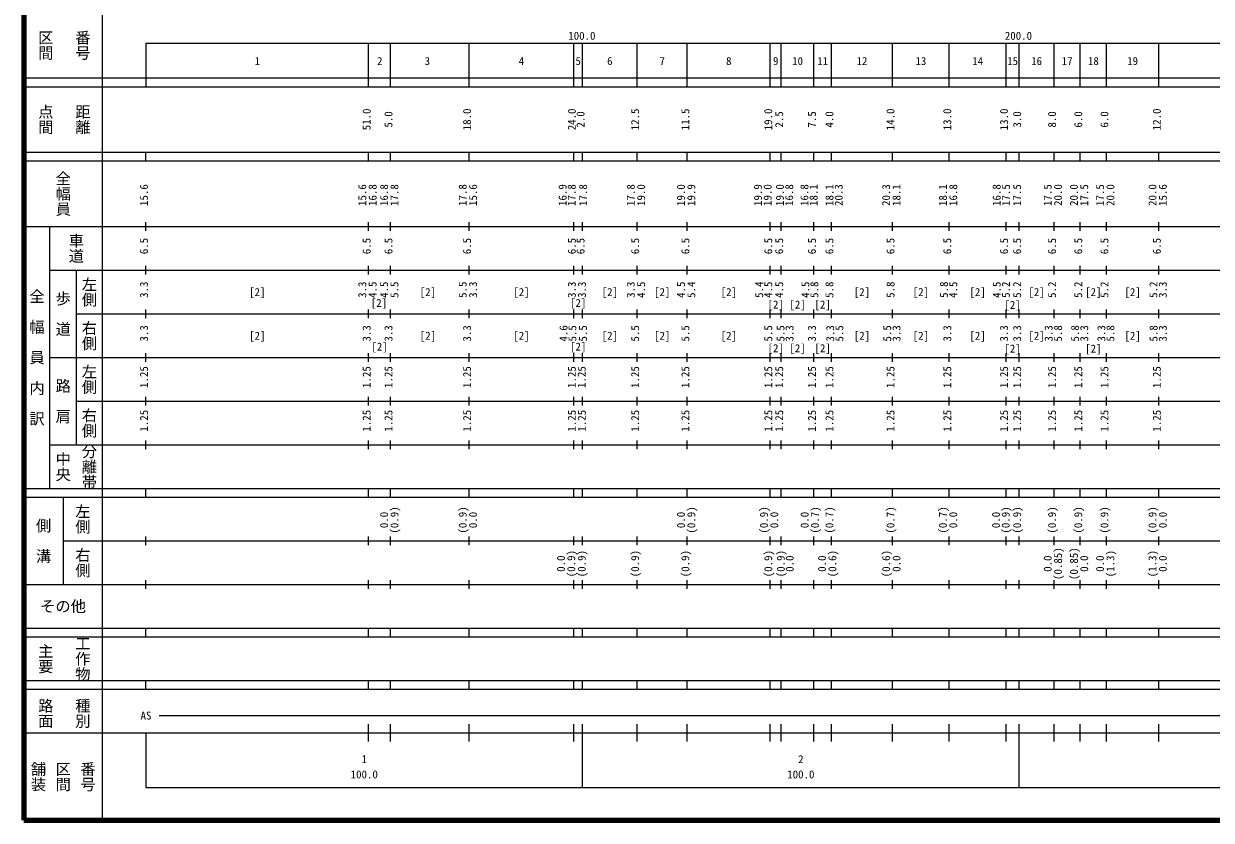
# Model space of a CAD drawing. Units: millimetres on the paper, enlarged 1000 times. Extents: x 40000 to 680000, y 20000 to 380000.
# Drawn here: x 40000 to 312010, y 20000 to 202409 of the extents above; entities that cross this region are included whole.
import ezdxf
from ezdxf.enums import TextEntityAlignment as Align

# ---------------------------------------------------------------- set-up
doc = ezdxf.new("R2010")
doc.units = ezdxf.units.MM
doc.header["$LTSCALE"] = 1000
doc.layers.add('M-TTL', color=2, linetype='Continuous', lineweight=140)
doc.layers.add('M-TTL-BAND', color=7, linetype='Continuous', lineweight=13)
doc.styles.add('@ＭＳ ゴシック', font='')
doc.styles.add('ＭＳ ゴシック', font='')
doc.styles.get('@ＭＳ ゴシック').set_extended_font_data('@MS Gothic')
doc.styles.get('ＭＳ ゴシック').set_extended_font_data('MS Gothic')

msp = doc.modelspace()

# ---------------------------------------------------------------- linework, layer by layer
at = {"layer": 'M-TTL'}
for p, q in [((40000, 380000), (40000, 20000)), ((40000, 20000), (680000, 20000))]:
    msp.add_line(p, q, dxfattribs=at)
at = {"layer": 'M-TTL-BAND'}
for p, q in [((58000, 370000), (58000, 20000)), ((68000, 198000), (579000, 198000)), ((68000, 198000), (68000, 188000)), ((119000, 188000), (119000, 198000)), ((124000, 188000), (124000, 198000)), ((142000, 188000), (142000, 198000)), ((166000, 188000), (166000, 198000)), ((168000, 188000), (168000, 198000)), ((180500, 188000), (180500, 198000)), ((192000, 188000), (192000, 198000)), ((211000, 188000), (211000, 198000)), ((213500, 188000), (213500, 198000)), ((221000, 188000), (221000, 198000)), ((225000, 188000), (225000, 198000)), ((239000, 188000), (239000, 198000)), ((252000, 188000), (252000, 198000)), ((265000, 188000), (265000, 198000)), ((268000, 188000), (268000, 198000)), ((276000, 188000), (276000, 198000)), ((282000, 188000), (282000, 198000)), ((288000, 188000), (288000, 198000)), ((300000, 188000), (300000, 198000)), ((40000, 190000), (579000, 190000)), ((40000, 188000), (579000, 188000)), ((40000, 173000), (579000, 173000)), ((68000, 171000), (68000, 173000)), ((119000, 171000), (119000, 173000)), ((124000, 171000), (124000, 173000)), ((142000, 171000), (142000, 173000)), ((166000, 171000), (166000, 173000)), ((168000, 171000), (168000, 173000)), ((180500, 171000), (180500, 173000)), ((192000, 171000), (192000, 173000)), ((211000, 171000), (211000, 173000)), ((213500, 171000), (213500, 173000)), ((221000, 171000), (221000, 173000)), ((225000, 171000), (225000, 173000)), ((239000, 171000), (239000, 173000)), ((252000, 171000), (252000, 173000)), ((265000, 171000), (265000, 173000)), ((268000, 171000), (268000, 173000)), ((276000, 171000), (276000, 173000)), ((282000, 171000), (282000, 173000)), ((288000, 171000), (288000, 173000)), ((300000, 171000), (300000, 173000)), ((40000, 171000), (579000, 171000)), ((40000, 156000), (579000, 156000)), ((46000, 96000), (46000, 156000)), ((68000, 155000), (68000, 157000)), ((119000, 155000), (119000, 157000)), ((124000, 155000), (124000, 157000)), ((142000, 155000), (142000, 157000)), ((166000, 155000), (166000, 157000)), ((168000, 155000), (168000, 157000)), ((180500, 155000), (180500, 157000)), ((192000, 155000), (192000, 157000)), ((211000, 155000), (211000, 157000)), ((213500, 155000), (213500, 157000)), ((221000, 155000), (221000, 157000)), ((225000, 155000), (225000, 157000)), ((239000, 155000), (239000, 157000)), ((252000, 155000), (252000, 157000)), ((265000, 155000), (265000, 157000)), ((268000, 155000), (268000, 157000)), ((276000, 155000), (276000, 157000)), ((282000, 155000), (282000, 157000)), ((288000, 155000), (288000, 157000)), ((300000, 155000), (300000, 157000)), ((68000, 145000), (68000, 147000)), ((119000, 145000), (119000, 147000)), ((124000, 145000), (124000, 147000)), ((142000, 145000), (142000, 147000)), ((166000, 145000), (166000, 147000)), ((168000, 145000), (168000, 147000)), ((180500, 145000), (180500, 147000)), ((192000, 145000), (192000, 147000)), ((211000, 145000), (211000, 147000)), ((213500, 145000), (213500, 147000)), ((221000, 145000), (221000, 147000)), ((225000, 145000), (225000, 147000)), ((239000, 145000), (239000, 147000)), ((252000, 145000), (252000, 147000)), ((265000, 145000), (265000, 147000)), ((268000, 145000), (268000, 147000)), ((276000, 145000), (276000, 147000)), ((282000, 145000), (282000, 147000)), ((288000, 145000), (288000, 147000)), ((300000, 145000), (300000, 147000)), ((46000, 146000), (579000, 146000)), ((52000, 146000), (52000, 106000)), ((68000, 135000), (68000, 137000)), ((119000, 135000), (119000, 137000)), ((124000, 135000), (124000, 137000)), ((142000, 135000), (142000, 137000)), ((166000, 135000), (166000, 137000)), ((168000, 135000), (168000, 137000)), ((180500, 135000), (180500, 137000)), ((192000, 135000), (192000, 137000)), ((211000, 135000), (211000, 137000)), ((213500, 135000), (213500, 137000)), ((221000, 135000), (221000, 137000)), ((225000, 135000), (225000, 137000)), ((239000, 135000), (239000, 137000)), ((252000, 135000), (252000, 137000)), ((265000, 135000), (265000, 137000)), ((268000, 135000), (268000, 137000)), ((276000, 135000), (276000, 137000)), ((282000, 135000), (282000, 137000)), ((288000, 135000), (288000, 137000)), ((300000, 135000), (300000, 137000)), ((52000, 136000), (579000, 136000)), ((46000, 126000), (579000, 126000)), ((68000, 125000), (68000, 127000)), ((119000, 125000), (119000, 127000)), ((124000, 125000), (124000, 127000)), ((142000, 125000), (142000, 127000)), ((166000, 125000), (166000, 127000)), ((168000, 125000), (168000, 127000)), ((180500, 125000), (180500, 127000)), ((192000, 125000), (192000, 127000)), ((211000, 125000), (211000, 127000)), ((213500, 125000), (213500, 127000)), ((221000, 125000), (221000, 127000)), ((225000, 125000), (225000, 127000)), ((239000, 125000), (239000, 127000)), ((252000, 125000), (252000, 127000)), ((265000, 125000), (265000, 127000)), ((268000, 125000), (268000, 127000)), ((276000, 125000), (276000, 127000)), ((282000, 125000), (282000, 127000)), ((288000, 125000), (288000, 127000)), ((300000, 125000), (300000, 127000)), ((68000, 115000), (68000, 117000)), ((119000, 115000), (119000, 117000)), ((124000, 115000), (124000, 117000)), ((142000, 115000), (142000, 117000)), ((166000, 115000), (166000, 117000)), ((168000, 115000), (168000, 117000)), ((180500, 115000), (180500, 117000)), ((192000, 115000), (192000, 117000)), ((211000, 115000), (211000, 117000)), ((213500, 115000), (213500, 117000)), ((221000, 115000), (221000, 117000)), ((225000, 115000), (225000, 117000)), ((239000, 115000), (239000, 117000)), ((252000, 115000), (252000, 117000)), ((265000, 115000), (265000, 117000)), ((268000, 115000), (268000, 117000)), ((276000, 115000), (276000, 117000)), ((282000, 115000), (282000, 117000)), ((288000, 115000), (288000, 117000)), ((300000, 115000), (300000, 117000)), ((52000, 116000), (579000, 116000)), ((68000, 105000), (68000, 107000)), ((119000, 105000), (119000, 107000)), ((124000, 105000), (124000, 107000)), ((142000, 105000), (142000, 107000)), ((166000, 105000), (166000, 107000)), ((168000, 105000), (168000, 107000)), ((180500, 105000), (180500, 107000)), ((192000, 105000), (192000, 107000)), ((211000, 105000), (211000, 107000)), ((213500, 105000), (213500, 107000)), ((221000, 105000), (221000, 107000)), ((225000, 105000), (225000, 107000)), ((239000, 105000), (239000, 107000)), ((252000, 105000), (252000, 107000)), ((265000, 105000), (265000, 107000)), ((268000, 105000), (268000, 107000)), ((276000, 105000), (276000, 107000)), ((282000, 105000), (282000, 107000)), ((288000, 105000), (288000, 107000)), ((300000, 105000), (300000, 107000)), ((46000, 106000), (579000, 106000)), ((40000, 96000), (579000, 96000)), ((68000, 94000), (68000, 96000)), ((119000, 94000), (119000, 96000)), ((124000, 94000), (124000, 96000)), ((142000, 94000), (142000, 96000)), ((166000, 94000), (166000, 96000)), ((168000, 94000), (168000, 96000)), ((180500, 94000), (180500, 96000)), ((192000, 94000), (192000, 96000)), ((211000, 94000), (211000, 96000)), ((213500, 94000), (213500, 96000)), ((221000, 94000), (221000, 96000)), ((225000, 94000), (225000, 96000)), ((239000, 94000), (239000, 96000)), ((252000, 94000), (252000, 96000)), ((265000, 94000), (265000, 96000)), ((268000, 94000), (268000, 96000)), ((276000, 94000), (276000, 96000)), ((282000, 94000), (282000, 96000)), ((288000, 94000), (288000, 96000)), ((300000, 94000), (300000, 96000)), ((40000, 94000), (579000, 94000)), ((49000, 94000), (49000, 74000)), ((68000, 83000), (68000, 85000)), ((119000, 83000), (119000, 85000)), ((124000, 83000), (124000, 85000)), ((142000, 83000), (142000, 85000)), ((166000, 83000), (166000, 85000)), ((168000, 83000), (168000, 85000)), ((180500, 83000), (180500, 85000)), ((192000, 83000), (192000, 85000)), ((211000, 83000), (211000, 85000)), ((213500, 83000), (213500, 85000)), ((221000, 83000), (221000, 85000)), ((225000, 83000), (225000, 85000)), ((239000, 83000), (239000, 85000)), ((252000, 83000), (252000, 85000)), ((265000, 83000), (265000, 85000)), ((268000, 83000), (268000, 85000)), ((276000, 83000), (276000, 85000)), ((282000, 83000), (282000, 85000)), ((288000, 83000), (288000, 85000)), ((300000, 83000), (300000, 85000)), ((49000, 84000), (579000, 84000)), ((40000, 74000), (579000, 74000)), ((68000, 73000), (68000, 75000)), ((119000, 73000), (119000, 75000)), ((124000, 73000), (124000, 75000)), ((142000, 73000), (142000, 75000)), ((166000, 73000), (166000, 75000)), ((168000, 73000), (168000, 75000)), ((180500, 73000), (180500, 75000)), ((192000, 73000), (192000, 75000)), ((211000, 73000), (211000, 75000)), ((213500, 73000), (213500, 75000)), ((221000, 73000), (221000, 75000)), ((225000, 73000), (225000, 75000)), ((239000, 73000), (239000, 75000)), ((252000, 73000), (252000, 75000)), ((265000, 73000), (265000, 75000)), ((268000, 73000), (268000, 75000)), ((276000, 73000), (276000, 75000)), ((282000, 73000), (282000, 75000)), ((288000, 73000), (288000, 75000)), ((300000, 73000), (300000, 75000)), ((40000, 64000), (579000, 64000)), ((68000, 62000), (68000, 64000)), ((119000, 62000), (119000, 64000)), ((124000, 62000), (124000, 64000)), ((142000, 62000), (142000, 64000)), ((166000, 62000), (166000, 64000)), ((168000, 62000), (168000, 64000)), ((180500, 62000), (180500, 64000)), ((192000, 62000), (192000, 64000)), ((211000, 62000), (211000, 64000)), ((213500, 62000), (213500, 64000)), ((221000, 62000), (221000, 64000)), ((225000, 62000), (225000, 64000)), ((239000, 62000), (239000, 64000)), ((252000, 62000), (252000, 64000)), ((265000, 62000), (265000, 64000)), ((268000, 62000), (268000, 64000)), ((276000, 62000), (276000, 64000)), ((282000, 62000), (282000, 64000)), ((288000, 62000), (288000, 64000)), ((300000, 62000), (300000, 64000)), ((40000, 62000), (579000, 62000)), ((40000, 52000), (579000, 52000)), ((68000, 50000), (68000, 52000)), ((119000, 50000), (119000, 52000)), ((124000, 50000), (124000, 52000)), ((142000, 50000), (142000, 52000)), ((166000, 50000), (166000, 52000)), ((168000, 50000), (168000, 52000)), ((180500, 50000), (180500, 52000)), ((192000, 50000), (192000, 52000)), ((211000, 50000), (211000, 52000)), ((213500, 50000), (213500, 52000)), ((221000, 50000), (221000, 52000)), ((225000, 50000), (225000, 52000)), ((239000, 50000), (239000, 52000)), ((252000, 50000), (252000, 52000)), ((265000, 50000), (265000, 52000)), ((268000, 50000), (268000, 52000)), ((276000, 50000), (276000, 52000)), ((282000, 50000), (282000, 52000)), ((288000, 50000), (288000, 52000)), ((300000, 50000), (300000, 52000)), ((40000, 50000), (579000, 50000)), ((71000, 44000), (565000, 44000)), ((119000, 38000), (119000, 42000)), ((124000, 38000), (124000, 42000)), ((142000, 38000), (142000, 42000)), ((166000, 38000), (166000, 42000)), ((168000, 27500), (168000, 42000)), ((180500, 38000), (180500, 42000)), ((192000, 38000), (192000, 42000)), ((211000, 38000), (211000, 42000)), ((213500, 38000), (213500, 42000)), ((221000, 38000), (221000, 42000)), ((225000, 38000), (225000, 42000)), ((239000, 38000), (239000, 42000)), ((252000, 38000), (252000, 42000)), ((265000, 38000), (265000, 42000)), ((268000, 27500), (268000, 42000)), ((276000, 38000), (276000, 42000)), ((282000, 38000), (282000, 42000)), ((288000, 38000), (288000, 42000)), ((300000, 38000), (300000, 42000)), ((40000, 40000), (579000, 40000)), ((68000, 40000), (68000, 27500)), ((68000, 27500), (579000, 27500))]:
    msp.add_line(p, q, dxfattribs=at)

# ---------------------------------------------------------------- texts
at = {"layer": 'M-TTL-BAND', "style": '@ＭＳ ゴシック'}
for s, p in [('区間', (45000, 197500)), ('番号', (53500, 197500)), ('点間', (45000, 180500)), ('距離', (53500, 180500)), ('全幅員', (49000, 163500)), ('車道', (52000, 151000)), ('左側', (55000, 141000)), ('全\u3000幅\u3000員\u3000内\u3000訳', (43000, 126000)), ('歩\u3000道', (49000, 136000)), ('右側', (55000, 131000)), ('左側', (55000, 121000)), ('路\u3000肩', (49000, 116000)), ('右側', (55000, 111000)), ('中央', (49000, 101000)), ('分離帯', (55000, 101000)), ('左側', (53500, 89000)), ('側\u3000溝', (44500, 84000)), ('右側', (53500, 79000)), ('主要', (45000, 57000)), ('工作物', (53500, 57000)), ('路面', (45000, 44500)), ('種別', (53500, 44500)), ('舗装', (43333, 30000)), ('区間', (49000, 30000)), ('番号', (54667, 30000))]:
    msp.add_text(s, height=2566, rotation=270, dxfattribs=at).set_placement(p, align=Align.MIDDLE_CENTER)
at = {"layer": 'M-TTL-BAND', "style": 'ＭＳ ゴシック'}
for s, p in [('100.0', (167844, 198195)), ('200.0', (267844, 198195)), ('1', (93500, 192405)), ('2', (121542, 192405)), ('3', (132451, 192405)), ('4', (154000, 192405)), ('5', (167000, 192405)), ('6', (174250, 192405)), ('7', (186250, 192405)), ('8', (201500, 192405)), ('9', (212250, 192405)), ('10', (217250, 192405)), ('11', (223000, 192405)), ('12', (232000, 192405)), ('13', (245500, 192405)), ('14', (258500, 192405)), ('15', (266500, 192405)), ('16', (272000, 192405)), ('17', (279000, 192405)), ('18', (285000, 192405)), ('19', (294000, 192405)), ('[2]', (93500, 139500)), ('[2]', (132584, 139500)), ('[2]', (154000, 139500)), ('[2]', (174250, 139500)), ('[2]', (186250, 139500)), ('[2]', (201500, 139500)), ('[2]', (232000, 139500)), ('[2]', (245500, 139500)), ('[2]', (258500, 139500)), ('[2]', (272000, 139500)), ('[2]', (285000, 139500)), ('[2]', (294000, 139500)), ('[2]', (121368, 137000)), ('[2]', (167000, 137000)), ('[2]', (212250, 136640)), ('[2]', (217250, 136640)), ('[2]', (223000, 136640)), ('[2]', (266500, 136549)), ('[2]', (93500, 129500)), ('[2]', (132584, 129500)), ('[2]', (154000, 129500)), ('[2]', (174250, 129500)), ('[2]', (186250, 129500)), ('[2]', (201500, 129500)), ('[2]', (232000, 129500)), ('[2]', (245500, 129500)), ('[2]', (258500, 129500)), ('[2]', (272000, 129500)), ('[2]', (294000, 129500)), ('[2]', (121501, 127000)), ('[2]', (167000, 127000)), ('[2]', (212250, 126640)), ('[2]', (217250, 126640)), ('[2]', (223000, 126640)), ('[2]', (266500, 126549)), ('[2]', (285000, 126549)), ('AS', (68000, 42500)), ('1', (118000, 32523)), ('2', (218000, 32523)), ('100.0', (118000, 29033)), ('100.0', (218000, 29033))]:
    msp.add_text(s, height=1833, dxfattribs=at).set_placement(p, align=Align.BOTTOM_CENTER)
for s, p in [('51.0', (120000, 180500)), ('18.0', (143000, 180500)), ('24.0', (167000, 180500)), ('12.5', (181500, 180500)), ('11.5', (193000, 180500)), ('19.0', (212000, 180500)), ('14.0', (240000, 180500)), ('13.0', (253000, 180500)), ('13.0', (266000, 180500)), ('12.0', (301000, 180500)), ('5.0', (125000, 180500)), ('2.0', (169000, 180500)), ('2.5', (214500, 180500)), ('7.5', (222000, 180500)), ('4.0', (226000, 180500)), ('3.0', (269000, 180500)), ('8.0', (277000, 180500)), ('6.0', (283000, 180500)), ('6.0', (289000, 180500)), ('15.6', (69000, 163174)), ('15.6', (119000, 163174)), ('16.8', (121370, 163174)), ('16.8', (124000, 163174)), ('17.8', (126370, 163174)), ('17.8', (142000, 163174)), ('15.6', (144370, 163174)), ('16.9', (164891, 163174)), ('17.8', (166967, 163174)), ('17.8', (169586, 163174)), ('17.8', (180500, 163174)), ('19.0', (182870, 163174)), ('19.0', (192000, 163174)), ('19.9', (194370, 163174)), ('19.9', (209642, 163174)), ('19.0', (211851, 163174)), ('19.0', (214662, 163174)), ('16.8', (216791, 163174)), ('16.8', (220281, 163174)), ('18.1', (222387, 163174)), ('18.1', (226021, 163174)), ('20.3', (228127, 163174)), ('20.3', (239000, 163174)), ('18.1', (241370, 163174)), ('18.1', (252000, 163174)), ('16.8', (254370, 163174)), ('16.8', (264310, 163174)), ('17.5', (266461, 163174)), ('17.5', (269000, 163174)), ('17.5', (276000, 163174)), ('20.0', (278370, 163174)), ('20.0', (282000, 163174)), ('17.5', (284370, 163174)), ('17.5', (288000, 163174)), ('20.0', (290370, 163174)), ('20.0', (300000, 163174)), ('15.6', (302370, 163174)), ('6.5', (69000, 151500)), ('6.5', (120000, 151500)), ('6.5', (125000, 151500)), ('6.5', (143000, 151500)), ('6.5', (167000, 151500)), ('6.5', (169000, 151500)), ('6.5', (181500, 151500)), ('6.5', (193000, 151500)), ('6.5', (212000, 151500)), ('6.5', (214500, 151500)), ('6.5', (222000, 151500)), ('6.5', (226000, 151500)), ('6.5', (240000, 151500)), ('6.5', (253000, 151500)), ('6.5', (266000, 151500)), ('6.5', (269000, 151500)), ('6.5', (277000, 151500)), ('6.5', (283000, 151500)), ('6.5', (289000, 151500)), ('6.5', (301000, 151500)), ('3.3', (69000, 141500)), ('3.3', (119000, 141500)), ('4.5', (121370, 141500)), ('4.5', (124000, 141500)), ('5.5', (126370, 141500)), ('5.5', (142000, 141500)), ('3.3', (144370, 141500)), ('3.3', (167000, 141500)), ('3.3', (169321, 141500)), ('3.3', (180500, 141500)), ('4.5', (182870, 141500)), ('4.5', (192000, 141500)), ('5.4', (194370, 141500)), ('5.4', (209923, 141500)), ('4.5', (212004, 141500)), ('4.5', (214500, 141500)), ('4.5', (220498, 141500)), ('5.8', (222552, 141500)), ('5.8', (226000, 141500)), ('5.8', (240000, 141500)), ('5.8', (252240, 141500)), ('4.5', (254370, 141500)), ('4.5', (264326, 141500)), ('5.2', (266432, 141500)), ('5.2', (269000, 141500)), ('5.2', (277000, 141500)), ('5.2', (283000, 141500)), ('5.2', (289000, 141500)), ('5.2', (300214, 141500)), ('3.3', (302370, 141500)), ('3.3', (69000, 131500)), ('3.3', (120000, 131500)), ('3.3', (125000, 131500)), ('3.3', (143000, 131500)), ('4.6', (165095, 131500)), ('5.5', (167132, 131500)), ('5.5', (169547, 131500)), ('5.5', (181500, 131500)), ('5.5', (193000, 131500)), ('5.5', (212000, 131500)), ('5.5', (214807, 131500)), ('3.3', (216861, 131500)), ('3.3', (222000, 131500)), ('3.3', (226177, 131500)), ('5.5', (228283, 131500)), ('5.5', (239252, 131500)), ('3.3', (241370, 131500)), ('3.3', (253000, 131500)), ('3.3', (266000, 131500)), ('3.3', (269000, 131500)), ('3.3', (276216, 131500)), ('5.8', (278370, 131500)), ('5.8', (282279, 131500)), ('3.3', (284370, 131500)), ('3.3', (288298, 131500)), ('5.8', (290370, 131500)), ('5.8', (300257, 131500)), ('3.3', (302370, 131500)), ('1.25', (69000, 121500)), ('1.25', (120000, 121500)), ('1.25', (125000, 121500)), ('1.25', (143000, 121500)), ('1.25', (167000, 121500)), ('1.25', (169257, 121500)), ('1.25', (181500, 121500)), ('1.25', (193000, 121500)), ('1.25', (212000, 121500)), ('1.25', (214500, 121500)), ('1.25', (222000, 121500)), ('1.25', (226000, 121500)), ('1.25', (240000, 121500)), ('1.25', (253000, 121500)), ('1.25', (266000, 121500)), ('1.25', (269000, 121500)), ('1.25', (277000, 121500)), ('1.25', (283000, 121500)), ('1.25', (289000, 121500)), ('1.25', (301000, 121500)), ('1.25', (69000, 111500)), ('1.25', (120000, 111500)), ('1.25', (125000, 111500)), ('1.25', (143000, 111500)), ('1.25', (167000, 111500)), ('1.25', (169295, 111500)), ('1.25', (181500, 111500)), ('1.25', (193000, 111500)), ('1.25', (212000, 111500)), ('1.25', (214500, 111500)), ('1.25', (222000, 111500)), ('1.25', (226000, 111500)), ('1.25', (240000, 111500)), ('1.25', (253000, 111500)), ('1.25', (266000, 111500)), ('1.25', (269000, 111500)), ('1.25', (277000, 111500)), ('1.25', (283000, 111500)), ('1.25', (289000, 111500)), ('1.25', (301000, 111500)), ('0.0', (124000, 88764)), ('(0.9)', (126370, 88764)), ('(0.9)', (142000, 88764)), ('0.0', (144370, 88764)), ('0.0', (192000, 88764)), ('(0.9)', (194370, 88764)), ('(0.9)', (211000, 88764)), ('0.0', (213370, 88764)), ('0.0', (220329, 88764)), ('(0.7)', (222699, 88764)), ('(0.7)', (226000, 88764)), ('(0.7)', (240000, 88764)), ('(0.7)', (252000, 88764)), ('0.0', (254370, 88764)), ('0.0', (264160, 88764)), ('(0.9)', (266380, 88764)), ('(0.9)', (269000, 88764)), ('(0.9)', (277000, 88764)), ('(0.9)', (283000, 88764)), ('(0.9)', (289000, 88764)), ('(0.9)', (300000, 88764)), ('0.0', (302370, 88764)), ('(0.85)', (278370, 78764)), ('(0.85)', (282000, 78764)), ('0.0', (164504, 78764)), ('(0.9)', (166874, 78764)), ('(0.9)', (169276, 78764)), ('(0.9)', (181500, 78764)), ('(0.9)', (193000, 78764)), ('(0.9)', (212000, 78764)), ('(0.9)', (214860, 78764)), ('0.0', (216902, 78764)), ('0.0', (224307, 78764)), ('(0.6)', (226677, 78764)), ('(0.6)', (239000, 78764)), ('0.0', (241370, 78764)), ('0.0', (276000, 78764)), ('0.0', (284370, 78764)), ('0.0', (288000, 78764)), ('(1.3)', (290370, 78764)), ('(1.3)', (300000, 78764)), ('0.0', (302370, 78764))]:
    msp.add_text(s, height=1833, rotation=90, dxfattribs=at).set_placement(p, align=Align.BOTTOM_CENTER)
msp.add_text('その他', height=2566, dxfattribs=at).set_placement((49000, 69000), align=Align.MIDDLE_CENTER)

doc.saveas('drawing.dxf')
